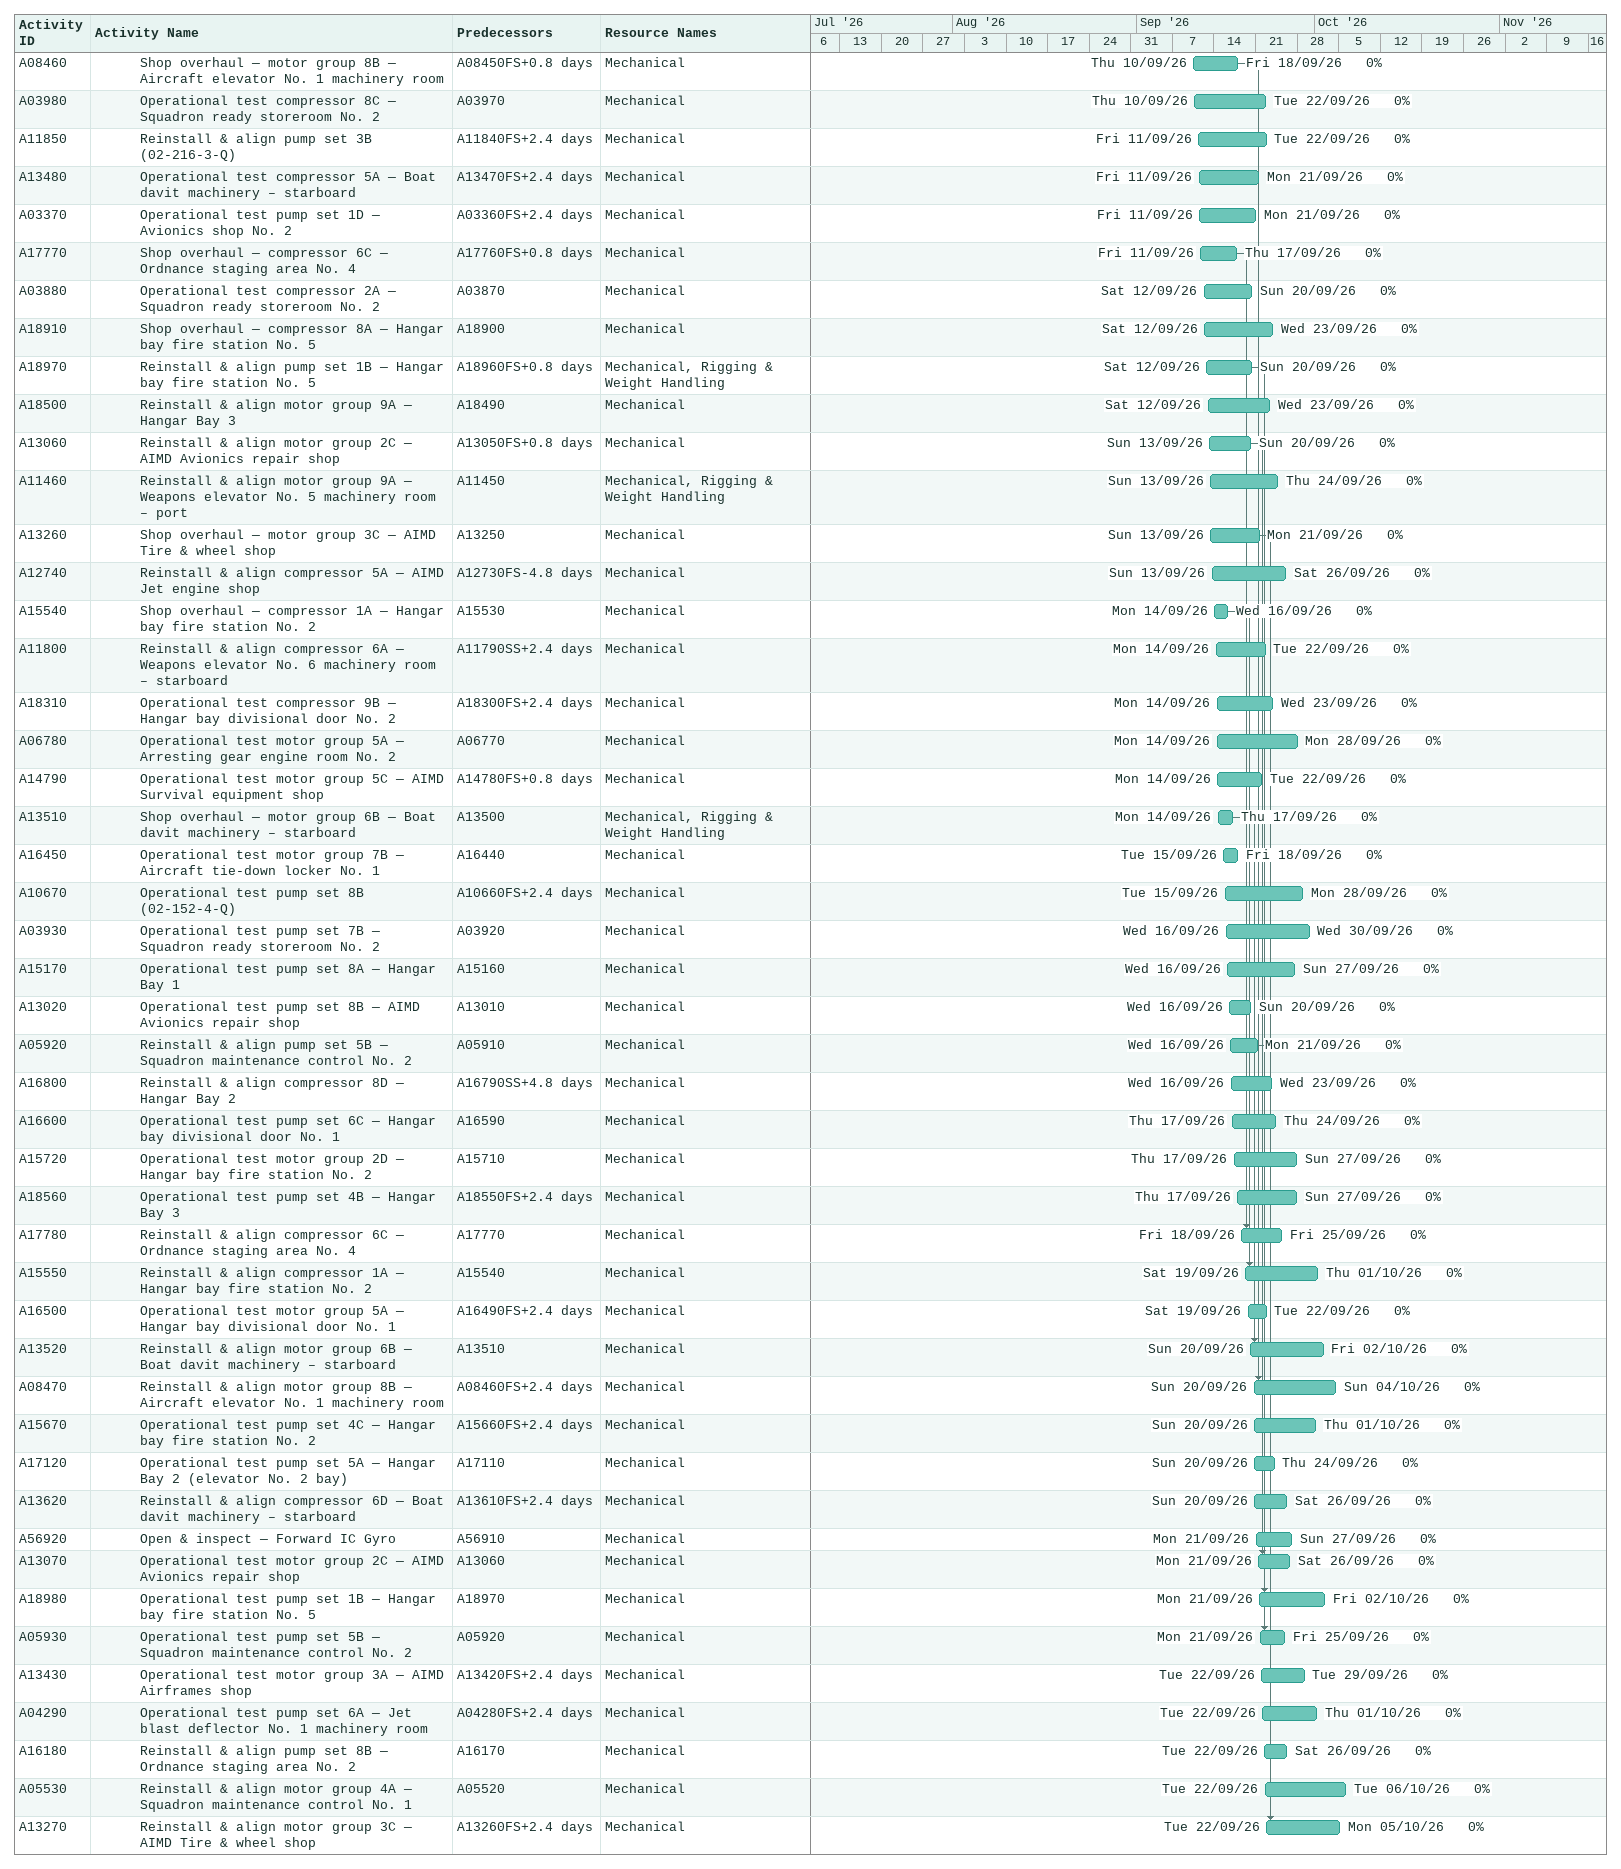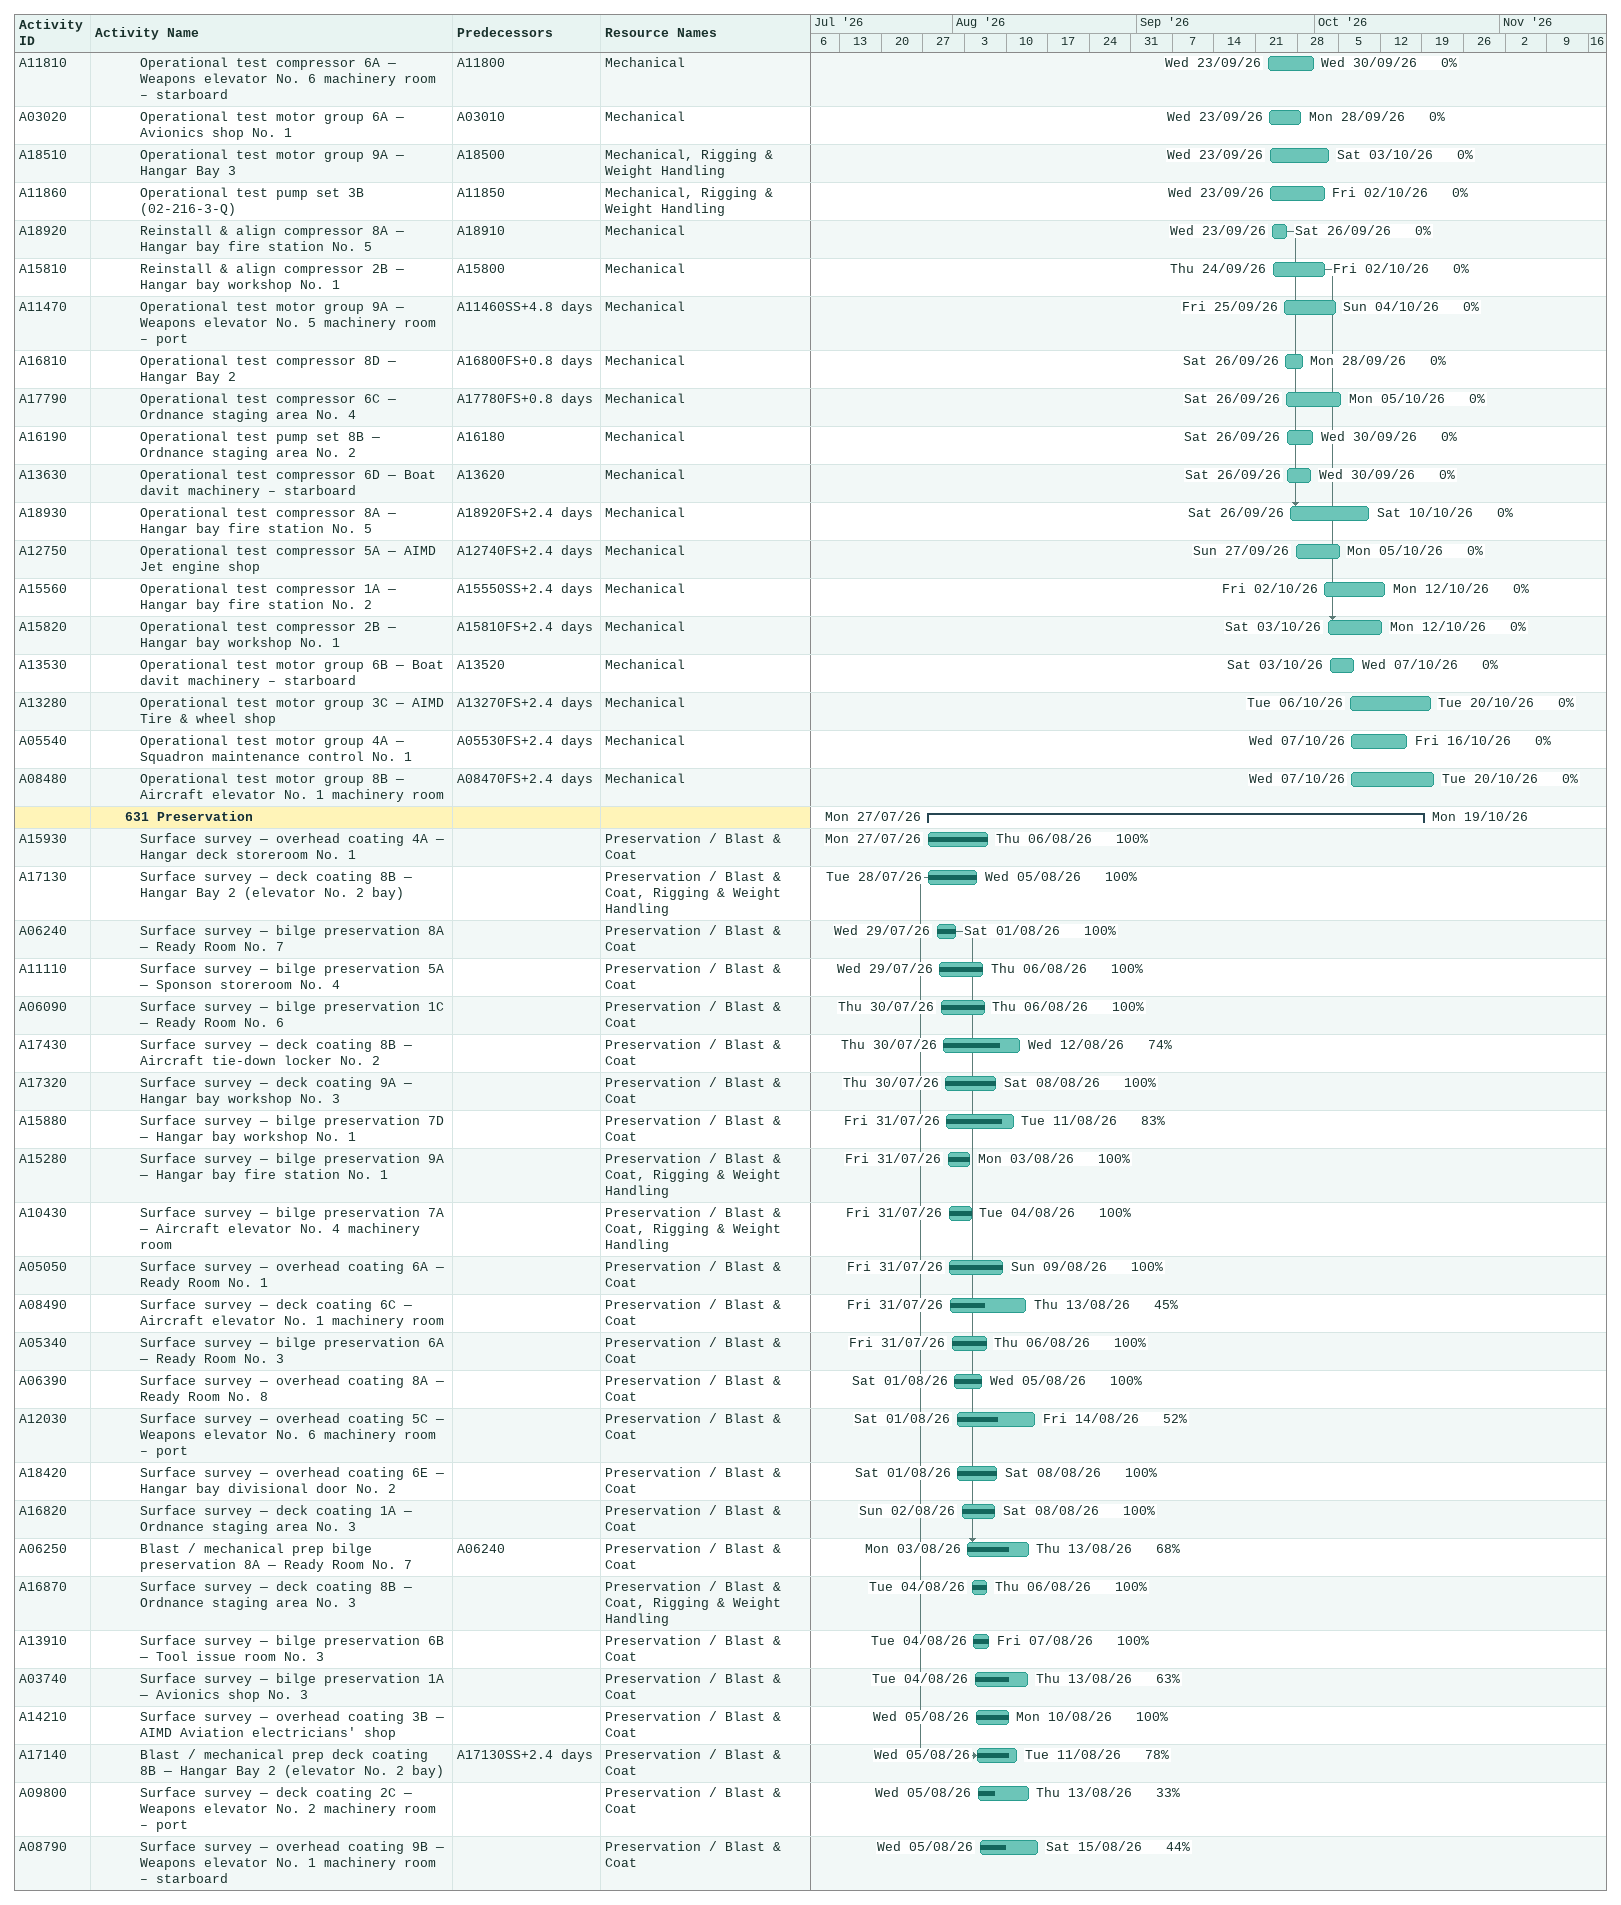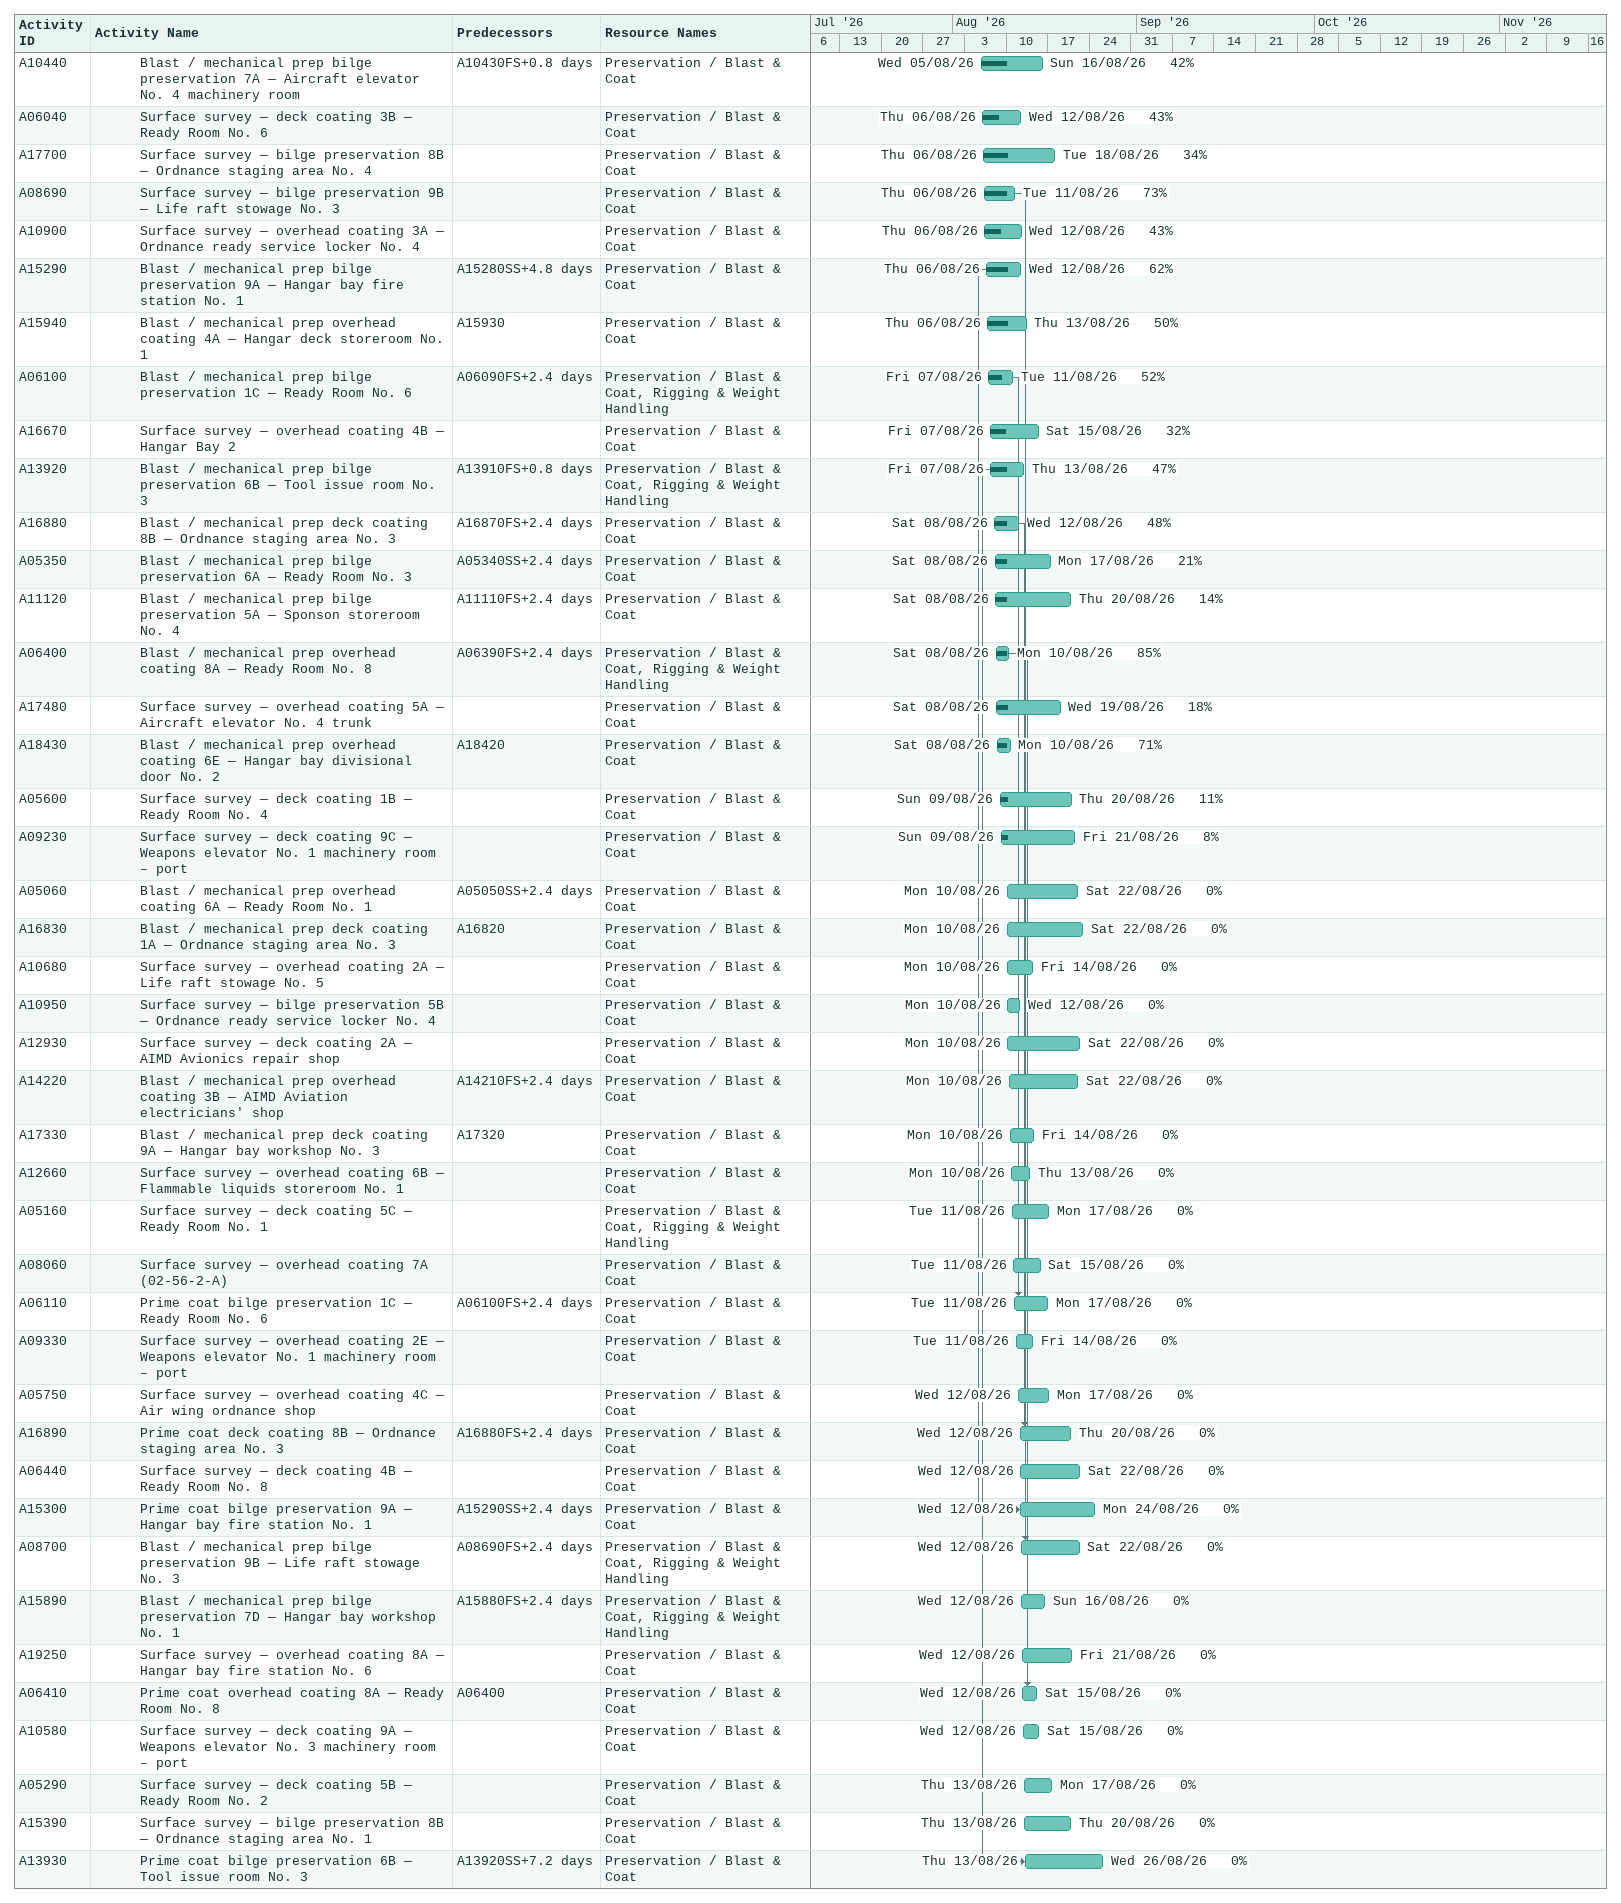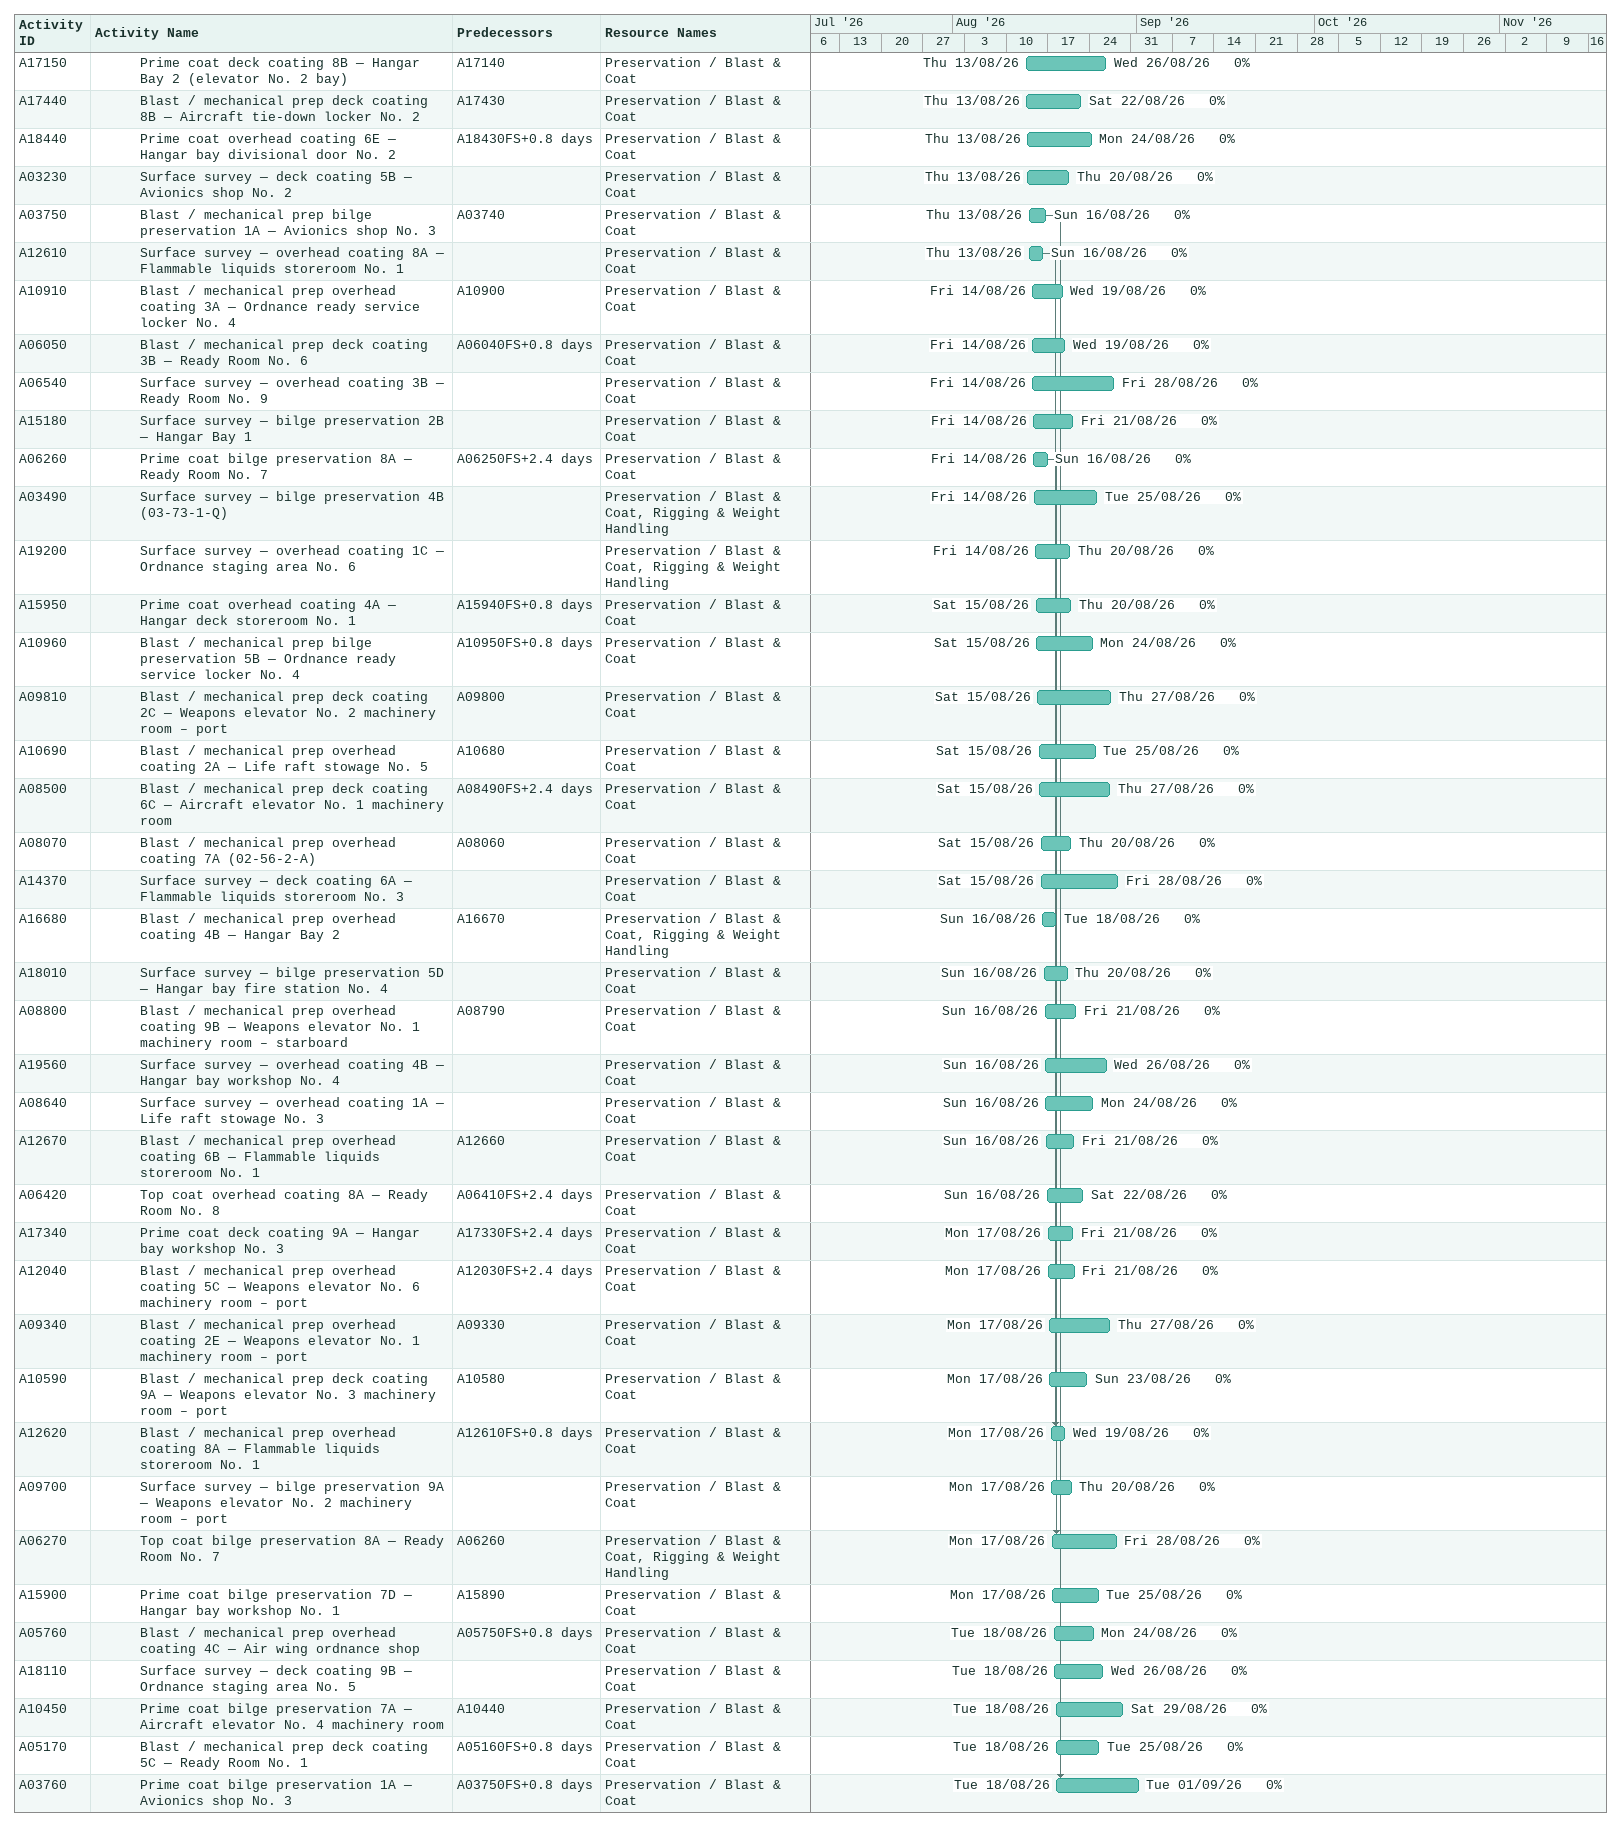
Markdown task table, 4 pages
| ID | Level | Task | Start | Finish | Predecessors | Resources | % complete |
|---|---|---|---|---|---|---|---|
| A08460 | 4 | Shop overhaul — motor group 8B — Aircraft elevator No. 1 machinery room | 2026-09-10 | 2026-09-18 | A08450FS+0.8d | Mechanical | 0 |
| A03980 | 4 | Operational test compressor 8C — Squadron ready storeroom No. 2 | 2026-09-10 | 2026-09-22 | A03970 | Mechanical | 0 |
| A11850 | 4 | Reinstall & align pump set 3B (02-216-3-Q) | 2026-09-11 | 2026-09-22 | A11840FS+2.4d | Mechanical | 0 |
| A13480 | 4 | Operational test compressor 5A — Boat davit machinery – starboard | 2026-09-11 | 2026-09-21 | A13470FS+2.4d | Mechanical | 0 |
| A03370 | 4 | Operational test pump set 1D — Avionics shop No. 2 | 2026-09-11 | 2026-09-21 | A03360FS+2.4d | Mechanical | 0 |
| A17770 | 4 | Shop overhaul — compressor 6C — Ordnance staging area No. 4 | 2026-09-11 | 2026-09-17 | A17760FS+0.8d | Mechanical | 0 |
| A03880 | 4 | Operational test compressor 2A — Squadron ready storeroom No. 2 | 2026-09-12 | 2026-09-20 | A03870 | Mechanical | 0 |
| A18910 | 4 | Shop overhaul — compressor 8A — Hangar bay fire station No. 5 | 2026-09-12 | 2026-09-23 | A18900 | Mechanical | 0 |
| A18970 | 4 | Reinstall & align pump set 1B — Hangar bay fire station No. 5 | 2026-09-12 | 2026-09-20 | A18960FS+0.8d | Mechanical, Rigging & Weight Handling | 0 |
| A18500 | 4 | Reinstall & align motor group 9A — Hangar Bay 3 | 2026-09-12 | 2026-09-23 | A18490 | Mechanical | 0 |
| A13060 | 4 | Reinstall & align motor group 2C — AIMD Avionics repair shop | 2026-09-13 | 2026-09-20 | A13050FS+0.8d | Mechanical | 0 |
| A11460 | 4 | Reinstall & align motor group 9A — Weapons elevator No. 5 machinery room – port | 2026-09-13 | 2026-09-24 | A11450 | Mechanical, Rigging & Weight Handling | 0 |
| A13260 | 4 | Shop overhaul — motor group 3C — AIMD Tire & wheel shop | 2026-09-13 | 2026-09-21 | A13250 | Mechanical | 0 |
| A12740 | 4 | Reinstall & align compressor 5A — AIMD Jet engine shop | 2026-09-13 | 2026-09-26 | A12730FS-4.8d | Mechanical | 0 |
| A15540 | 4 | Shop overhaul — compressor 1A — Hangar bay fire station No. 2 | 2026-09-14 | 2026-09-16 | A15530 | Mechanical | 0 |
| A11800 | 4 | Reinstall & align compressor 6A — Weapons elevator No. 6 machinery room – starboard | 2026-09-14 | 2026-09-22 | A11790SS+2.4d | Mechanical | 0 |
| A18310 | 4 | Operational test compressor 9B — Hangar bay divisional door No. 2 | 2026-09-14 | 2026-09-23 | A18300FS+2.4d | Mechanical | 0 |
| A06780 | 4 | Operational test motor group 5A — Arresting gear engine room No. 2 | 2026-09-14 | 2026-09-28 | A06770 | Mechanical | 0 |
| A14790 | 4 | Operational test motor group 5C — AIMD Survival equipment shop | 2026-09-14 | 2026-09-22 | A14780FS+0.8d | Mechanical | 0 |
| A13510 | 4 | Shop overhaul — motor group 6B — Boat davit machinery – starboard | 2026-09-14 | 2026-09-17 | A13500 | Mechanical, Rigging & Weight Handling | 0 |
| A16450 | 4 | Operational test motor group 7B — Aircraft tie-down locker No. 1 | 2026-09-15 | 2026-09-18 | A16440 | Mechanical | 0 |
| A10670 | 4 | Operational test pump set 8B (02-152-4-Q) | 2026-09-15 | 2026-09-28 | A10660FS+2.4d | Mechanical | 0 |
| A03930 | 4 | Operational test pump set 7B — Squadron ready storeroom No. 2 | 2026-09-16 | 2026-09-30 | A03920 | Mechanical | 0 |
| A15170 | 4 | Operational test pump set 8A — Hangar Bay 1 | 2026-09-16 | 2026-09-27 | A15160 | Mechanical | 0 |
| A13020 | 4 | Operational test pump set 8B — AIMD Avionics repair shop | 2026-09-16 | 2026-09-20 | A13010 | Mechanical | 0 |
| A05920 | 4 | Reinstall & align pump set 5B — Squadron maintenance control No. 2 | 2026-09-16 | 2026-09-21 | A05910 | Mechanical | 0 |
| A16800 | 4 | Reinstall & align compressor 8D — Hangar Bay 2 | 2026-09-16 | 2026-09-23 | A16790SS+4.8d | Mechanical | 0 |
| A16600 | 4 | Operational test pump set 6C — Hangar bay divisional door No. 1 | 2026-09-17 | 2026-09-24 | A16590 | Mechanical | 0 |
| A15720 | 4 | Operational test motor group 2D — Hangar bay fire station No. 2 | 2026-09-17 | 2026-09-27 | A15710 | Mechanical | 0 |
| A18560 | 4 | Operational test pump set 4B — Hangar Bay 3 | 2026-09-17 | 2026-09-27 | A18550FS+2.4d | Mechanical | 0 |
| A17780 | 4 | Reinstall & align compressor 6C — Ordnance staging area No. 4 | 2026-09-18 | 2026-09-25 | A17770 | Mechanical | 0 |
| A15550 | 4 | Reinstall & align compressor 1A — Hangar bay fire station No. 2 | 2026-09-19 | 2026-10-01 | A15540 | Mechanical | 0 |
| A16500 | 4 | Operational test motor group 5A — Hangar bay divisional door No. 1 | 2026-09-19 | 2026-09-22 | A16490FS+2.4d | Mechanical | 0 |
| A13520 | 4 | Reinstall & align motor group 6B — Boat davit machinery – starboard | 2026-09-20 | 2026-10-02 | A13510 | Mechanical | 0 |
| A08470 | 4 | Reinstall & align motor group 8B — Aircraft elevator No. 1 machinery room | 2026-09-20 | 2026-10-04 | A08460FS+2.4d | Mechanical | 0 |
| A15670 | 4 | Operational test pump set 4C — Hangar bay fire station No. 2 | 2026-09-20 | 2026-10-01 | A15660FS+2.4d | Mechanical | 0 |
| A17120 | 4 | Operational test pump set 5A — Hangar Bay 2 (elevator No. 2 bay) | 2026-09-20 | 2026-09-24 | A17110 | Mechanical | 0 |
| A13620 | 4 | Reinstall & align compressor 6D — Boat davit machinery – starboard | 2026-09-20 | 2026-09-26 | A13610FS+2.4d | Mechanical | 0 |
| A56920 | 4 | Open & inspect — Forward IC Gyro | 2026-09-21 | 2026-09-27 | A56910 | Mechanical | 0 |
| A13070 | 4 | Operational test motor group 2C — AIMD Avionics repair shop | 2026-09-21 | 2026-09-26 | A13060 | Mechanical | 0 |
| A18980 | 4 | Operational test pump set 1B — Hangar bay fire station No. 5 | 2026-09-21 | 2026-10-02 | A18970 | Mechanical | 0 |
| A05930 | 4 | Operational test pump set 5B — Squadron maintenance control No. 2 | 2026-09-21 | 2026-09-25 | A05920 | Mechanical | 0 |
| A13430 | 4 | Operational test motor group 3A — AIMD Airframes shop | 2026-09-22 | 2026-09-29 | A13420FS+2.4d | Mechanical | 0 |
| A04290 | 4 | Operational test pump set 6A — Jet blast deflector No. 1 machinery room | 2026-09-22 | 2026-10-01 | A04280FS+2.4d | Mechanical | 0 |
| A16180 | 4 | Reinstall & align pump set 8B — Ordnance staging area No. 2 | 2026-09-22 | 2026-09-26 | A16170 | Mechanical | 0 |
| A05530 | 4 | Reinstall & align motor group 4A — Squadron maintenance control No. 1 | 2026-09-22 | 2026-10-06 | A05520 | Mechanical | 0 |
| A13270 | 4 | Reinstall & align motor group 3C — AIMD Tire & wheel shop | 2026-09-22 | 2026-10-05 | A13260FS+2.4d | Mechanical | 0 |
| A11810 | 4 | Operational test compressor 6A — Weapons elevator No. 6 machinery room – starboard | 2026-09-23 | 2026-09-30 | A11800 | Mechanical | 0 |
| A03020 | 4 | Operational test motor group 6A — Avionics shop No. 1 | 2026-09-23 | 2026-09-28 | A03010 | Mechanical | 0 |
| A18510 | 4 | Operational test motor group 9A — Hangar Bay 3 | 2026-09-23 | 2026-10-03 | A18500 | Mechanical, Rigging & Weight Handling | 0 |
| A11860 | 4 | Operational test pump set 3B (02-216-3-Q) | 2026-09-23 | 2026-10-02 | A11850 | Mechanical, Rigging & Weight Handling | 0 |
| A18920 | 4 | Reinstall & align compressor 8A — Hangar bay fire station No. 5 | 2026-09-23 | 2026-09-26 | A18910 | Mechanical | 0 |
| A15810 | 4 | Reinstall & align compressor 2B — Hangar bay workshop No. 1 | 2026-09-24 | 2026-10-02 | A15800 | Mechanical | 0 |
| A11470 | 4 | Operational test motor group 9A — Weapons elevator No. 5 machinery room – port | 2026-09-25 | 2026-10-04 | A11460SS+4.8d | Mechanical | 0 |
| A16810 | 4 | Operational test compressor 8D — Hangar Bay 2 | 2026-09-26 | 2026-09-28 | A16800FS+0.8d | Mechanical | 0 |
| A17790 | 4 | Operational test compressor 6C — Ordnance staging area No. 4 | 2026-09-26 | 2026-10-05 | A17780FS+0.8d | Mechanical | 0 |
| A16190 | 4 | Operational test pump set 8B — Ordnance staging area No. 2 | 2026-09-26 | 2026-09-30 | A16180 | Mechanical | 0 |
| A13630 | 4 | Operational test compressor 6D — Boat davit machinery – starboard | 2026-09-26 | 2026-09-30 | A13620 | Mechanical | 0 |
| A18930 | 4 | Operational test compressor 8A — Hangar bay fire station No. 5 | 2026-09-26 | 2026-10-10 | A18920FS+2.4d | Mechanical | 0 |
| A12750 | 4 | Operational test compressor 5A — AIMD Jet engine shop | 2026-09-27 | 2026-10-05 | A12740FS+2.4d | Mechanical | 0 |
| A15560 | 4 | Operational test compressor 1A — Hangar bay fire station No. 2 | 2026-10-02 | 2026-10-12 | A15550SS+2.4d | Mechanical | 0 |
| A15820 | 4 | Operational test compressor 2B — Hangar bay workshop No. 1 | 2026-10-03 | 2026-10-12 | A15810FS+2.4d | Mechanical | 0 |
| A13530 | 4 | Operational test motor group 6B — Boat davit machinery – starboard | 2026-10-03 | 2026-10-07 | A13520 | Mechanical | 0 |
| A13280 | 4 | Operational test motor group 3C — AIMD Tire & wheel shop | 2026-10-06 | 2026-10-20 | A13270FS+2.4d | Mechanical | 0 |
| A05540 | 4 | Operational test motor group 4A — Squadron maintenance control No. 1 | 2026-10-07 | 2026-10-16 | A05530FS+2.4d | Mechanical | 0 |
| A08480 | 4 | Operational test motor group 8B — Aircraft elevator No. 1 machinery room | 2026-10-07 | 2026-10-20 | A08470FS+2.4d | Mechanical | 0 |
|  | 3 | **631 Preservation** | 2026-07-27 | 2026-10-19 |  |  |  |
| A15930 | 4 | Surface survey — overhead coating 4A — Hangar deck storeroom No. 1 | 2026-07-27 | 2026-08-06 |  | Preservation / Blast & Coat | 100 |
| A17130 | 4 | Surface survey — deck coating 8B — Hangar Bay 2 (elevator No. 2 bay) | 2026-07-28 | 2026-08-05 |  | Preservation / Blast & Coat, Rigging & Weight Handling | 100 |
| A06240 | 4 | Surface survey — bilge preservation 8A — Ready Room No. 7 | 2026-07-29 | 2026-08-01 |  | Preservation / Blast & Coat | 100 |
| A11110 | 4 | Surface survey — bilge preservation 5A — Sponson storeroom No. 4 | 2026-07-29 | 2026-08-06 |  | Preservation / Blast & Coat | 100 |
| A06090 | 4 | Surface survey — bilge preservation 1C — Ready Room No. 6 | 2026-07-30 | 2026-08-06 |  | Preservation / Blast & Coat | 100 |
| A17430 | 4 | Surface survey — deck coating 8B — Aircraft tie-down locker No. 2 | 2026-07-30 | 2026-08-12 |  | Preservation / Blast & Coat | 74 |
| A17320 | 4 | Surface survey — deck coating 9A — Hangar bay workshop No. 3 | 2026-07-30 | 2026-08-08 |  | Preservation / Blast & Coat | 100 |
| A15880 | 4 | Surface survey — bilge preservation 7D — Hangar bay workshop No. 1 | 2026-07-31 | 2026-08-11 |  | Preservation / Blast & Coat | 83 |
| A15280 | 4 | Surface survey — bilge preservation 9A — Hangar bay fire station No. 1 | 2026-07-31 | 2026-08-03 |  | Preservation / Blast & Coat, Rigging & Weight Handling | 100 |
| A10430 | 4 | Surface survey — bilge preservation 7A — Aircraft elevator No. 4 machinery room | 2026-07-31 | 2026-08-04 |  | Preservation / Blast & Coat, Rigging & Weight Handling | 100 |
| A05050 | 4 | Surface survey — overhead coating 6A — Ready Room No. 1 | 2026-07-31 | 2026-08-09 |  | Preservation / Blast & Coat | 100 |
| A08490 | 4 | Surface survey — deck coating 6C — Aircraft elevator No. 1 machinery room | 2026-07-31 | 2026-08-13 |  | Preservation / Blast & Coat | 45 |
| A05340 | 4 | Surface survey — bilge preservation 6A — Ready Room No. 3 | 2026-07-31 | 2026-08-06 |  | Preservation / Blast & Coat | 100 |
| A06390 | 4 | Surface survey — overhead coating 8A — Ready Room No. 8 | 2026-08-01 | 2026-08-05 |  | Preservation / Blast & Coat | 100 |
| A12030 | 4 | Surface survey — overhead coating 5C — Weapons elevator No. 6 machinery room – port | 2026-08-01 | 2026-08-14 |  | Preservation / Blast & Coat | 52 |
| A18420 | 4 | Surface survey — overhead coating 6E — Hangar bay divisional door No. 2 | 2026-08-01 | 2026-08-08 |  | Preservation / Blast & Coat | 100 |
| A16820 | 4 | Surface survey — deck coating 1A — Ordnance staging area No. 3 | 2026-08-02 | 2026-08-08 |  | Preservation / Blast & Coat | 100 |
| A06250 | 4 | Blast / mechanical prep bilge preservation 8A — Ready Room No. 7 | 2026-08-03 | 2026-08-13 | A06240 | Preservation / Blast & Coat | 68 |
| A16870 | 4 | Surface survey — deck coating 8B — Ordnance staging area No. 3 | 2026-08-04 | 2026-08-06 |  | Preservation / Blast & Coat, Rigging & Weight Handling | 100 |
| A13910 | 4 | Surface survey — bilge preservation 6B — Tool issue room No. 3 | 2026-08-04 | 2026-08-07 |  | Preservation / Blast & Coat | 100 |
| A03740 | 4 | Surface survey — bilge preservation 1A — Avionics shop No. 3 | 2026-08-04 | 2026-08-13 |  | Preservation / Blast & Coat | 63 |
| A14210 | 4 | Surface survey — overhead coating 3B — AIMD Aviation electricians' shop | 2026-08-05 | 2026-08-10 |  | Preservation / Blast & Coat | 100 |
| A17140 | 4 | Blast / mechanical prep deck coating 8B — Hangar Bay 2 (elevator No. 2 bay) | 2026-08-05 | 2026-08-11 | A17130SS+2.4d | Preservation / Blast & Coat | 78 |
| A09800 | 4 | Surface survey — deck coating 2C — Weapons elevator No. 2 machinery room – port | 2026-08-05 | 2026-08-13 |  | Preservation / Blast & Coat | 33 |
| A08790 | 4 | Surface survey — overhead coating 9B — Weapons elevator No. 1 machinery room – starboard | 2026-08-05 | 2026-08-15 |  | Preservation / Blast & Coat | 44 |
| A10440 | 4 | Blast / mechanical prep bilge preservation 7A — Aircraft elevator No. 4 machinery room | 2026-08-05 | 2026-08-16 | A10430FS+0.8d | Preservation / Blast & Coat | 42 |
| A06040 | 4 | Surface survey — deck coating 3B — Ready Room No. 6 | 2026-08-06 | 2026-08-12 |  | Preservation / Blast & Coat | 43 |
| A17700 | 4 | Surface survey — bilge preservation 8B — Ordnance staging area No. 4 | 2026-08-06 | 2026-08-18 |  | Preservation / Blast & Coat | 34 |
| A08690 | 4 | Surface survey — bilge preservation 9B — Life raft stowage No. 3 | 2026-08-06 | 2026-08-11 |  | Preservation / Blast & Coat | 73 |
| A10900 | 4 | Surface survey — overhead coating 3A — Ordnance ready service locker No. 4 | 2026-08-06 | 2026-08-12 |  | Preservation / Blast & Coat | 43 |
| A15290 | 4 | Blast / mechanical prep bilge preservation 9A — Hangar bay fire station No. 1 | 2026-08-06 | 2026-08-12 | A15280SS+4.8d | Preservation / Blast & Coat | 62 |
| A15940 | 4 | Blast / mechanical prep overhead coating 4A — Hangar deck storeroom No. 1 | 2026-08-06 | 2026-08-13 | A15930 | Preservation / Blast & Coat | 50 |
| A06100 | 4 | Blast / mechanical prep bilge preservation 1C — Ready Room No. 6 | 2026-08-07 | 2026-08-11 | A06090FS+2.4d | Preservation / Blast & Coat, Rigging & Weight Handling | 52 |
| A16670 | 4 | Surface survey — overhead coating 4B — Hangar Bay 2 | 2026-08-07 | 2026-08-15 |  | Preservation / Blast & Coat | 32 |
| A13920 | 4 | Blast / mechanical prep bilge preservation 6B — Tool issue room No. 3 | 2026-08-07 | 2026-08-13 | A13910FS+0.8d | Preservation / Blast & Coat, Rigging & Weight Handling | 47 |
| A16880 | 4 | Blast / mechanical prep deck coating 8B — Ordnance staging area No. 3 | 2026-08-08 | 2026-08-12 | A16870FS+2.4d | Preservation / Blast & Coat | 48 |
| A05350 | 4 | Blast / mechanical prep bilge preservation 6A — Ready Room No. 3 | 2026-08-08 | 2026-08-17 | A05340SS+2.4d | Preservation / Blast & Coat | 21 |
| A11120 | 4 | Blast / mechanical prep bilge preservation 5A — Sponson storeroom No. 4 | 2026-08-08 | 2026-08-20 | A11110FS+2.4d | Preservation / Blast & Coat | 14 |
| A06400 | 4 | Blast / mechanical prep overhead coating 8A — Ready Room No. 8 | 2026-08-08 | 2026-08-10 | A06390FS+2.4d | Preservation / Blast & Coat, Rigging & Weight Handling | 85 |
| A17480 | 4 | Surface survey — overhead coating 5A — Aircraft elevator No. 4 trunk | 2026-08-08 | 2026-08-19 |  | Preservation / Blast & Coat | 18 |
| A18430 | 4 | Blast / mechanical prep overhead coating 6E — Hangar bay divisional door No. 2 | 2026-08-08 | 2026-08-10 | A18420 | Preservation / Blast & Coat | 71 |
| A05600 | 4 | Surface survey — deck coating 1B — Ready Room No. 4 | 2026-08-09 | 2026-08-20 |  | Preservation / Blast & Coat | 11 |
| A09230 | 4 | Surface survey — deck coating 9C — Weapons elevator No. 1 machinery room – port | 2026-08-09 | 2026-08-21 |  | Preservation / Blast & Coat | 8 |
| A05060 | 4 | Blast / mechanical prep overhead coating 6A — Ready Room No. 1 | 2026-08-10 | 2026-08-22 | A05050SS+2.4d | Preservation / Blast & Coat | 0 |
| A16830 | 4 | Blast / mechanical prep deck coating 1A — Ordnance staging area No. 3 | 2026-08-10 | 2026-08-22 | A16820 | Preservation / Blast & Coat | 0 |
| A10680 | 4 | Surface survey — overhead coating 2A — Life raft stowage No. 5 | 2026-08-10 | 2026-08-14 |  | Preservation / Blast & Coat | 0 |
| A10950 | 4 | Surface survey — bilge preservation 5B — Ordnance ready service locker No. 4 | 2026-08-10 | 2026-08-12 |  | Preservation / Blast & Coat | 0 |
| A12930 | 4 | Surface survey — deck coating 2A — AIMD Avionics repair shop | 2026-08-10 | 2026-08-22 |  | Preservation / Blast & Coat | 0 |
| A14220 | 4 | Blast / mechanical prep overhead coating 3B — AIMD Aviation electricians' shop | 2026-08-10 | 2026-08-22 | A14210FS+2.4d | Preservation / Blast & Coat | 0 |
| A17330 | 4 | Blast / mechanical prep deck coating 9A — Hangar bay workshop No. 3 | 2026-08-10 | 2026-08-14 | A17320 | Preservation / Blast & Coat | 0 |
| A12660 | 4 | Surface survey — overhead coating 6B — Flammable liquids storeroom No. 1 | 2026-08-10 | 2026-08-13 |  | Preservation / Blast & Coat | 0 |
| A05160 | 4 | Surface survey — deck coating 5C — Ready Room No. 1 | 2026-08-11 | 2026-08-17 |  | Preservation / Blast & Coat, Rigging & Weight Handling | 0 |
| A08060 | 4 | Surface survey — overhead coating 7A (02-56-2-A) | 2026-08-11 | 2026-08-15 |  | Preservation / Blast & Coat | 0 |
| A06110 | 4 | Prime coat bilge preservation 1C — Ready Room No. 6 | 2026-08-11 | 2026-08-17 | A06100FS+2.4d | Preservation / Blast & Coat | 0 |
| A09330 | 4 | Surface survey — overhead coating 2E — Weapons elevator No. 1 machinery room – port | 2026-08-11 | 2026-08-14 |  | Preservation / Blast & Coat | 0 |
| A05750 | 4 | Surface survey — overhead coating 4C — Air wing ordnance shop | 2026-08-12 | 2026-08-17 |  | Preservation / Blast & Coat | 0 |
| A16890 | 4 | Prime coat deck coating 8B — Ordnance staging area No. 3 | 2026-08-12 | 2026-08-20 | A16880FS+2.4d | Preservation / Blast & Coat | 0 |
| A06440 | 4 | Surface survey — deck coating 4B — Ready Room No. 8 | 2026-08-12 | 2026-08-22 |  | Preservation / Blast & Coat | 0 |
| A15300 | 4 | Prime coat bilge preservation 9A — Hangar bay fire station No. 1 | 2026-08-12 | 2026-08-24 | A15290SS+2.4d | Preservation / Blast & Coat | 0 |
| A08700 | 4 | Blast / mechanical prep bilge preservation 9B — Life raft stowage No. 3 | 2026-08-12 | 2026-08-22 | A08690FS+2.4d | Preservation / Blast & Coat, Rigging & Weight Handling | 0 |
| A15890 | 4 | Blast / mechanical prep bilge preservation 7D — Hangar bay workshop No. 1 | 2026-08-12 | 2026-08-16 | A15880FS+2.4d | Preservation / Blast & Coat, Rigging & Weight Handling | 0 |
| A19250 | 4 | Surface survey — overhead coating 8A — Hangar bay fire station No. 6 | 2026-08-12 | 2026-08-21 |  | Preservation / Blast & Coat | 0 |
| A06410 | 4 | Prime coat overhead coating 8A — Ready Room No. 8 | 2026-08-12 | 2026-08-15 | A06400 | Preservation / Blast & Coat | 0 |
| A10580 | 4 | Surface survey — deck coating 9A — Weapons elevator No. 3 machinery room – port | 2026-08-12 | 2026-08-15 |  | Preservation / Blast & Coat | 0 |
| A05290 | 4 | Surface survey — deck coating 5B — Ready Room No. 2 | 2026-08-13 | 2026-08-17 |  | Preservation / Blast & Coat | 0 |
| A15390 | 4 | Surface survey — bilge preservation 8B — Ordnance staging area No. 1 | 2026-08-13 | 2026-08-20 |  | Preservation / Blast & Coat | 0 |
| A13930 | 4 | Prime coat bilge preservation 6B — Tool issue room No. 3 | 2026-08-13 | 2026-08-26 | A13920SS+7.2d | Preservation / Blast & Coat | 0 |
| A17150 | 4 | Prime coat deck coating 8B — Hangar Bay 2 (elevator No. 2 bay) | 2026-08-13 | 2026-08-26 | A17140 | Preservation / Blast & Coat | 0 |
| A17440 | 4 | Blast / mechanical prep deck coating 8B — Aircraft tie-down locker No. 2 | 2026-08-13 | 2026-08-22 | A17430 | Preservation / Blast & Coat | 0 |
| A18440 | 4 | Prime coat overhead coating 6E — Hangar bay divisional door No. 2 | 2026-08-13 | 2026-08-24 | A18430FS+0.8d | Preservation / Blast & Coat | 0 |
| A03230 | 4 | Surface survey — deck coating 5B — Avionics shop No. 2 | 2026-08-13 | 2026-08-20 |  | Preservation / Blast & Coat | 0 |
| A03750 | 4 | Blast / mechanical prep bilge preservation 1A — Avionics shop No. 3 | 2026-08-13 | 2026-08-16 | A03740 | Preservation / Blast & Coat | 0 |
| A12610 | 4 | Surface survey — overhead coating 8A — Flammable liquids storeroom No. 1 | 2026-08-13 | 2026-08-16 |  | Preservation / Blast & Coat | 0 |
| A10910 | 4 | Blast / mechanical prep overhead coating 3A — Ordnance ready service locker No. 4 | 2026-08-14 | 2026-08-19 | A10900 | Preservation / Blast & Coat | 0 |
| A06050 | 4 | Blast / mechanical prep deck coating 3B — Ready Room No. 6 | 2026-08-14 | 2026-08-19 | A06040FS+0.8d | Preservation / Blast & Coat | 0 |
| A06540 | 4 | Surface survey — overhead coating 3B — Ready Room No. 9 | 2026-08-14 | 2026-08-28 |  | Preservation / Blast & Coat | 0 |
| A15180 | 4 | Surface survey — bilge preservation 2B — Hangar Bay 1 | 2026-08-14 | 2026-08-21 |  | Preservation / Blast & Coat | 0 |
| A06260 | 4 | Prime coat bilge preservation 8A — Ready Room No. 7 | 2026-08-14 | 2026-08-16 | A06250FS+2.4d | Preservation / Blast & Coat | 0 |
| A03490 | 4 | Surface survey — bilge preservation 4B (03-73-1-Q) | 2026-08-14 | 2026-08-25 |  | Preservation / Blast & Coat, Rigging & Weight Handling | 0 |
| A19200 | 4 | Surface survey — overhead coating 1C — Ordnance staging area No. 6 | 2026-08-14 | 2026-08-20 |  | Preservation / Blast & Coat, Rigging & Weight Handling | 0 |
| A15950 | 4 | Prime coat overhead coating 4A — Hangar deck storeroom No. 1 | 2026-08-15 | 2026-08-20 | A15940FS+0.8d | Preservation / Blast & Coat | 0 |
| A10960 | 4 | Blast / mechanical prep bilge preservation 5B — Ordnance ready service locker No. 4 | 2026-08-15 | 2026-08-24 | A10950FS+0.8d | Preservation / Blast & Coat | 0 |
| A09810 | 4 | Blast / mechanical prep deck coating 2C — Weapons elevator No. 2 machinery room – port | 2026-08-15 | 2026-08-27 | A09800 | Preservation / Blast & Coat | 0 |
| A10690 | 4 | Blast / mechanical prep overhead coating 2A — Life raft stowage No. 5 | 2026-08-15 | 2026-08-25 | A10680 | Preservation / Blast & Coat | 0 |
| A08500 | 4 | Blast / mechanical prep deck coating 6C — Aircraft elevator No. 1 machinery room | 2026-08-15 | 2026-08-27 | A08490FS+2.4d | Preservation / Blast & Coat | 0 |
| A08070 | 4 | Blast / mechanical prep overhead coating 7A (02-56-2-A) | 2026-08-15 | 2026-08-20 | A08060 | Preservation / Blast & Coat | 0 |
| A14370 | 4 | Surface survey — deck coating 6A — Flammable liquids storeroom No. 3 | 2026-08-15 | 2026-08-28 |  | Preservation / Blast & Coat | 0 |
| A16680 | 4 | Blast / mechanical prep overhead coating 4B — Hangar Bay 2 | 2026-08-16 | 2026-08-18 | A16670 | Preservation / Blast & Coat, Rigging & Weight Handling | 0 |
| A18010 | 4 | Surface survey — bilge preservation 5D — Hangar bay fire station No. 4 | 2026-08-16 | 2026-08-20 |  | Preservation / Blast & Coat | 0 |
| A08800 | 4 | Blast / mechanical prep overhead coating 9B — Weapons elevator No. 1 machinery room – starboard | 2026-08-16 | 2026-08-21 | A08790 | Preservation / Blast & Coat | 0 |
| A19560 | 4 | Surface survey — overhead coating 4B — Hangar bay workshop No. 4 | 2026-08-16 | 2026-08-26 |  | Preservation / Blast & Coat | 0 |
| A08640 | 4 | Surface survey — overhead coating 1A — Life raft stowage No. 3 | 2026-08-16 | 2026-08-24 |  | Preservation / Blast & Coat | 0 |
| A12670 | 4 | Blast / mechanical prep overhead coating 6B — Flammable liquids storeroom No. 1 | 2026-08-16 | 2026-08-21 | A12660 | Preservation / Blast & Coat | 0 |
| A06420 | 4 | Top coat overhead coating 8A — Ready Room No. 8 | 2026-08-16 | 2026-08-22 | A06410FS+2.4d | Preservation / Blast & Coat | 0 |
| A17340 | 4 | Prime coat deck coating 9A — Hangar bay workshop No. 3 | 2026-08-17 | 2026-08-21 | A17330FS+2.4d | Preservation / Blast & Coat | 0 |
| A12040 | 4 | Blast / mechanical prep overhead coating 5C — Weapons elevator No. 6 machinery room – port | 2026-08-17 | 2026-08-21 | A12030FS+2.4d | Preservation / Blast & Coat | 0 |
| A09340 | 4 | Blast / mechanical prep overhead coating 2E — Weapons elevator No. 1 machinery room – port | 2026-08-17 | 2026-08-27 | A09330 | Preservation / Blast & Coat | 0 |
| A10590 | 4 | Blast / mechanical prep deck coating 9A — Weapons elevator No. 3 machinery room – port | 2026-08-17 | 2026-08-23 | A10580 | Preservation / Blast & Coat | 0 |
| A12620 | 4 | Blast / mechanical prep overhead coating 8A — Flammable liquids storeroom No. 1 | 2026-08-17 | 2026-08-19 | A12610FS+0.8d | Preservation / Blast & Coat | 0 |
| A09700 | 4 | Surface survey — bilge preservation 9A — Weapons elevator No. 2 machinery room – port | 2026-08-17 | 2026-08-20 |  | Preservation / Blast & Coat | 0 |
| A06270 | 4 | Top coat bilge preservation 8A — Ready Room No. 7 | 2026-08-17 | 2026-08-28 | A06260 | Preservation / Blast & Coat, Rigging & Weight Handling | 0 |
| A15900 | 4 | Prime coat bilge preservation 7D — Hangar bay workshop No. 1 | 2026-08-17 | 2026-08-25 | A15890 | Preservation / Blast & Coat | 0 |
| A05760 | 4 | Blast / mechanical prep overhead coating 4C — Air wing ordnance shop | 2026-08-18 | 2026-08-24 | A05750FS+0.8d | Preservation / Blast & Coat | 0 |
| A18110 | 4 | Surface survey — deck coating 9B — Ordnance staging area No. 5 | 2026-08-18 | 2026-08-26 |  | Preservation / Blast & Coat | 0 |
| A10450 | 4 | Prime coat bilge preservation 7A — Aircraft elevator No. 4 machinery room | 2026-08-18 | 2026-08-29 | A10440 | Preservation / Blast & Coat | 0 |
| A05170 | 4 | Blast / mechanical prep deck coating 5C — Ready Room No. 1 | 2026-08-18 | 2026-08-25 | A05160FS+0.8d | Preservation / Blast & Coat | 0 |
| A03760 | 4 | Prime coat bilge preservation 1A — Avionics shop No. 3 | 2026-08-18 | 2026-09-01 | A03750FS+0.8d | Preservation / Blast & Coat | 0 |
